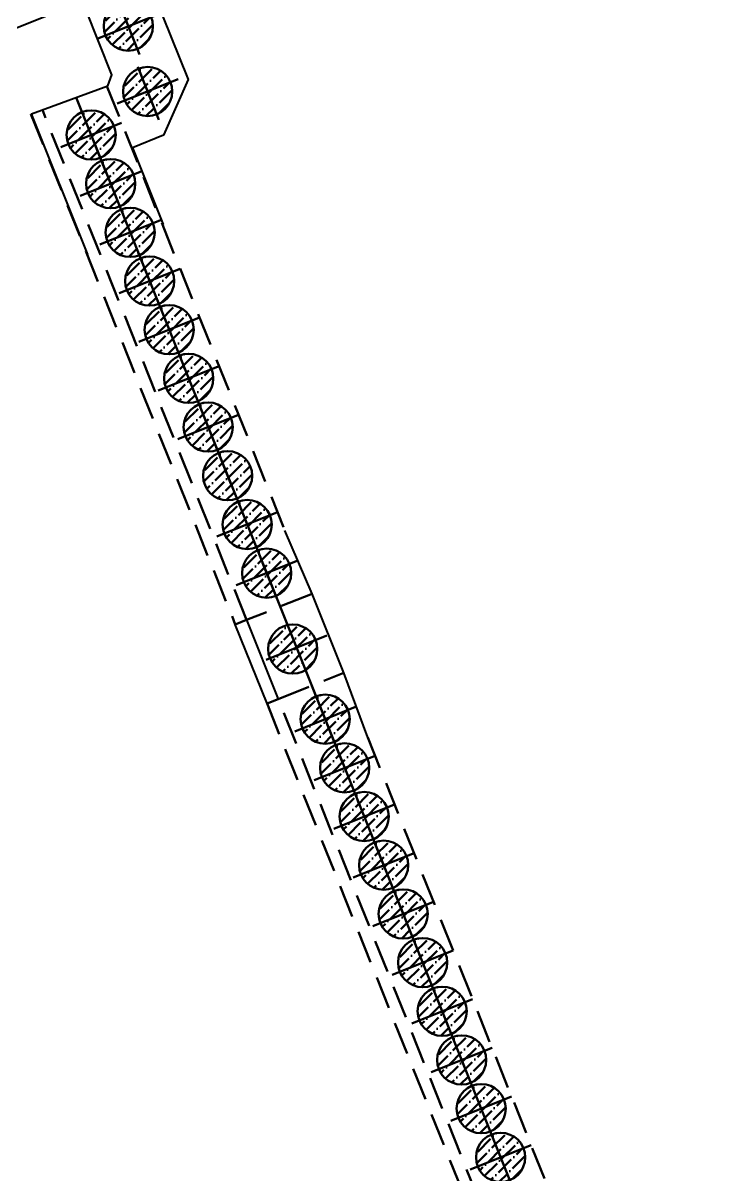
# Model space of a CAD drawing. Extents: x 9773 to 10136, y 10676 to 11757.
# Drawn here: x 10038.16 to 10059.21, y 10935.2 to 10970.35 of the extents above; entities that cross this region are included whole.
import ezdxf

# ---------------------------------------------------------------- set-up
doc = ezdxf.new("R2010")
doc.units = 0
for name, pattern in [('CONTI', [0]), ('DASHDOT', [1, 0.5, -0.25, 0, -0.25]), ('DASHEDX2', [1.5, 1, -0.5])]:
    doc.linetypes.add(name, pattern=pattern)
for name, color, linetype, lineweight in [('HATCH', 8, 'Continuous', 0), ('OSI', 3, 'DASHDOT', 9), ('SIZE', 142, 'Continuous', 9), ('Подпорные стены', 171, 'Continuous', 50), ('ПС', 5, 'Continuous', 40)]:
    doc.layers.add(name, color=color, linetype=linetype, lineweight=lineweight)
doc.layers.add('PILE_HID', color=40, linetype='CONTI')
pattern_1 = [(45, (64.24318, -160.4373), (0.1178658616, 0.4321748258), [0.555625, -0.111125, 0, -0.111125])]
pattern_2 = [(45, (64.83795, -161.92264), (0.1178658616, 0.4321748258), [0.555625, -0.111125, 0, -0.111125])]

# ---------------------------------------------------------------- blocks, each defined once
blk = doc.blocks.new('45245242')
at = {"layer": 'HATCH', "lineweight": 50}
h = blk.add_hatch(dxfattribs=at)
h.set_pattern_fill('ANSI36', color=5, scale=0.07)
h.set_pattern_definition([(45, (59.48502, -148.55454), (0.1178658616, 0.4321748258), [0.555625, -0.111125, 0, -0.111125])])
h.paths.add_polyline_path([(10039.961, 10967.629, 0.306578), (10039.49, 10966.933, 0.095507), (10039.544, 10966.654), (10040.24, 10966.933)])
h.paths.add_polyline_path([(10039.961, 10967.629), (10040.24, 10966.933), (10040.936, 10967.212, 0.414214)])
h.paths.add_polyline_path([(10040.99, 10966.933, 0.095507), (10040.936, 10967.212), (10040.24, 10966.933), (10040.519, 10966.237, 0.306578)])
h.paths.add_polyline_path([(10040.24, 10966.933), (10039.544, 10966.654, 0.414214), (10040.519, 10966.237)])
h = blk.add_hatch(dxfattribs=at)
h.set_pattern_fill('ANSI36', color=5, scale=0.07)
h.set_pattern_definition([(45, (60.0798, -150.03989), (0.1178658616, 0.4321748258), [0.555625, -0.111125, 0, -0.111125])])
h.paths.add_polyline_path([(10040.556, 10966.144, 0.306578), (10040.085, 10965.448, 0.095507), (10040.139, 10965.169), (10040.835, 10965.448)])
h.paths.add_polyline_path([(10040.556, 10966.144), (10040.835, 10965.448), (10041.531, 10965.726, 0.414214)])
h.paths.add_polyline_path([(10041.585, 10965.448, 0.095507), (10041.531, 10965.726), (10040.835, 10965.448), (10041.114, 10964.751, 0.306578)])
h.paths.add_polyline_path([(10040.835, 10965.448), (10040.139, 10965.169, 0.414214), (10041.114, 10964.751)])
h = blk.add_hatch(dxfattribs=at)
h.set_pattern_fill('ANSI36', color=5, scale=0.07)
h.set_pattern_definition([(45, (60.67456, -151.52523), (0.1178658616, 0.4321748258), [0.555625, -0.111125, 0, -0.111125])])
h.paths.add_polyline_path([(10041.151, 10964.659, 0.306578), (10040.68, 10963.962, 0.095507), (10040.733, 10963.683), (10041.43, 10963.962)])
h.paths.add_polyline_path([(10041.151, 10964.659), (10041.43, 10963.962), (10042.126, 10964.241, 0.414214)])
h.paths.add_polyline_path([(10042.18, 10963.962, 0.095507), (10042.126, 10964.241), (10041.43, 10963.962), (10041.708, 10963.266, 0.306578)])
h.paths.add_polyline_path([(10041.43, 10963.962), (10040.733, 10963.683, 0.414214), (10041.708, 10963.266)])
h = blk.add_hatch(dxfattribs=at)
h.set_pattern_fill('ANSI36', color=5, scale=0.07)
h.set_pattern_definition([(45, (61.26933, -153.01058), (0.1178658616, 0.4321748258), [0.555625, -0.111125, 0, -0.111125])])
h.paths.add_polyline_path([(10041.746, 10963.173, 0.306578), (10041.274, 10962.477, 0.095507), (10041.328, 10962.198), (10042.024, 10962.477)])
h.paths.add_polyline_path([(10041.746, 10963.173), (10042.024, 10962.477), (10042.721, 10962.756, 0.414214)])
h.paths.add_polyline_path([(10042.774, 10962.477, 0.095507), (10042.721, 10962.756), (10042.024, 10962.477), (10042.303, 10961.781, 0.306578)])
h.paths.add_polyline_path([(10042.024, 10962.477), (10041.328, 10962.198, 0.414214), (10042.303, 10961.781)])
h = blk.add_hatch(dxfattribs=at)
h.set_pattern_fill('ANSI36', color=5, scale=0.07)
h.set_pattern_definition([(45, (61.8641, -154.49592), (0.1178658616, 0.4321748258), [0.555625, -0.111125, 0, -0.111125])])
h.paths.add_polyline_path([(10042.34, 10961.688, 0.306578), (10041.869, 10960.992, 0.095507), (10041.923, 10960.713), (10042.619, 10960.992)])
h.paths.add_polyline_path([(10042.34, 10961.688), (10042.619, 10960.992), (10043.315, 10961.27, 0.414214)])
h.paths.add_polyline_path([(10043.369, 10960.992, 0.095507), (10043.315, 10961.27), (10042.619, 10960.992), (10042.898, 10960.295, 0.306578)])
h.paths.add_polyline_path([(10042.619, 10960.992), (10041.923, 10960.713, 0.414214), (10042.898, 10960.295)])
h = blk.add_hatch(dxfattribs=at)
h.set_pattern_fill('ANSI36', color=5, scale=0.07)
h.set_pattern_definition([(45, (62.45887, -155.98127), (0.1178658616, 0.4321748258), [0.555625, -0.111125, 0, -0.111125])])
h.paths.add_polyline_path([(10042.935, 10960.203, 0.306578), (10042.464, 10959.506, 0.095507), (10042.518, 10959.227), (10043.214, 10959.506)])
h.paths.add_polyline_path([(10042.935, 10960.203), (10043.214, 10959.506), (10043.91, 10959.785, 0.414214)])
h.paths.add_polyline_path([(10043.964, 10959.506, 0.095507), (10043.91, 10959.785), (10043.214, 10959.506), (10043.493, 10958.81, 0.306578)])
h.paths.add_polyline_path([(10043.214, 10959.506), (10042.518, 10959.227, 0.414214), (10043.493, 10958.81)])
h = blk.add_hatch(dxfattribs=at)
h.set_pattern_fill('ANSI36', color=5, scale=0.07)
h.set_pattern_definition([(45, (63.05364, -157.4666), (0.1178658616, 0.4321748258), [0.555625, -0.111125, 0, -0.111125])])
h.paths.add_polyline_path([(10043.53, 10958.717, 0.306578), (10043.059, 10958.021, 0.095507), (10043.112, 10957.742), (10043.809, 10958.021)])
h.paths.add_polyline_path([(10043.53, 10958.717), (10043.809, 10958.021), (10044.505, 10958.3, 0.414214)])
h.paths.add_polyline_path([(10044.559, 10958.021, 0.095507), (10044.505, 10958.3), (10043.809, 10958.021), (10044.087, 10957.325, 0.306578)])
h.paths.add_polyline_path([(10043.809, 10958.021), (10043.112, 10957.742, 0.414214), (10044.087, 10957.325)])
h = blk.add_hatch(dxfattribs=at)
h.set_pattern_fill('ANSI36', color=5, scale=0.07)
h.set_pattern_definition([(45, (63.64841, -158.95196), (0.1178658616, 0.4321748258), [0.555625, -0.111125, 0, -0.111125])])
h.paths.add_polyline_path([(10044.125, 10957.232, 0.306578), (10043.653, 10956.536, 0.095507), (10043.707, 10956.257), (10044.403, 10956.536)])
h.paths.add_polyline_path([(10044.125, 10957.232), (10044.403, 10956.536), (10045.1, 10956.814, 0.414214)])
h.paths.add_polyline_path([(10045.153, 10956.536, 0.095507), (10045.1, 10956.814), (10044.403, 10956.536), (10044.682, 10955.839, 0.306578)])
h.paths.add_polyline_path([(10044.403, 10956.536), (10043.707, 10956.257, 0.414214), (10044.682, 10955.839)])
h = blk.add_hatch(dxfattribs=at)
h.set_pattern_fill('ANSI36', color=5, scale=0.07)
h.set_pattern_definition(pattern_1)
h.paths.add_polyline_path([(10044.719, 10955.746, 0.306578), (10044.248, 10955.05, 0.095507), (10044.302, 10954.771), (10044.998, 10955.05)])
h.paths.add_polyline_path([(10044.719, 10955.746), (10044.998, 10955.05), (10045.694, 10955.329, 0.414214)])
h.paths.add_polyline_path([(10045.748, 10955.05, 0.095507), (10045.694, 10955.329), (10044.998, 10955.05), (10045.277, 10954.354, 0.306578)])
h.paths.add_polyline_path([(10044.998, 10955.05), (10044.302, 10954.771, 0.414214), (10045.277, 10954.354)])
h = blk.add_hatch(dxfattribs=at)
h.set_pattern_fill('ANSI36', color=5, scale=0.07)
h.set_pattern_definition(pattern_2)
h.paths.add_polyline_path([(10045.314, 10954.261, 0.306578), (10044.843, 10953.565, 0.095507), (10044.897, 10953.286), (10045.593, 10953.565)])
h.paths.add_polyline_path([(10045.314, 10954.261), (10045.593, 10953.565), (10046.289, 10953.844, 0.414214)])
h.paths.add_polyline_path([(10046.343, 10953.565, 0.095507), (10046.289, 10953.844), (10045.593, 10953.565), (10045.872, 10952.869, 0.306578)])
h.paths.add_polyline_path([(10045.593, 10953.565), (10044.897, 10953.286, 0.414214), (10045.872, 10952.869)])
h = blk.add_hatch(dxfattribs=at)
h.set_pattern_fill('ANSI36', color=5, scale=0.07)
h.set_pattern_definition([(45, (66.62226, -166.37868), (0.1178658616, 0.4321748258), [0.555625, -0.111125, 0, -0.111125])])
h.paths.add_polyline_path([(10047.098, 10949.805, 0.306578), (10046.627, 10949.109, 0.095507), (10046.681, 10948.83), (10047.377, 10949.109)])
h.paths.add_polyline_path([(10047.098, 10949.805), (10047.377, 10949.109), (10048.074, 10949.388, 0.414214)])
h.paths.add_polyline_path([(10048.127, 10949.109, 0.095507), (10048.074, 10949.388), (10047.377, 10949.109), (10047.656, 10948.413, 0.306578)])
h.paths.add_polyline_path([(10047.377, 10949.109), (10046.681, 10948.83, 0.414214), (10047.656, 10948.413)])
h = blk.add_hatch(dxfattribs=at)
h.set_pattern_fill('ANSI36', color=5, scale=0.07)
h.set_pattern_definition([(45, (67.21703, -167.86402), (0.1178658616, 0.4321748258), [0.555625, -0.111125, 0, -0.111125])])
h.paths.add_polyline_path([(10047.693, 10948.32, 0.306578), (10047.222, 10947.623, 0.095507), (10047.276, 10947.345), (10047.972, 10947.623)])
h.paths.add_polyline_path([(10047.693, 10948.32), (10047.972, 10947.623), (10048.668, 10947.902, 0.414214)])
h.paths.add_polyline_path([(10048.722, 10947.623, 0.095507), (10048.668, 10947.902), (10047.972, 10947.623), (10048.251, 10946.927, 0.306578)])
h.paths.add_polyline_path([(10047.972, 10947.623), (10047.276, 10947.345, 0.414214), (10048.251, 10946.927)])
h = blk.add_hatch(dxfattribs=at)
h.set_pattern_fill('ANSI36', color=5, scale=0.07)
h.set_pattern_definition([(45, (67.8118, -169.34937), (0.1178658616, 0.4321748258), [0.555625, -0.111125, 0, -0.111125])])
h.paths.add_polyline_path([(10048.288, 10946.834, 0.306578), (10047.817, 10946.138, 0.095507), (10047.871, 10945.859), (10048.567, 10946.138)])
h.paths.add_polyline_path([(10048.288, 10946.834), (10048.567, 10946.138), (10049.263, 10946.417, 0.414214)])
h.paths.add_polyline_path([(10049.317, 10946.138, 0.095507), (10049.263, 10946.417), (10048.567, 10946.138), (10048.846, 10945.442, 0.306578)])
h.paths.add_polyline_path([(10048.567, 10946.138), (10047.871, 10945.859, 0.414214), (10048.846, 10945.442)])
h = blk.add_hatch(dxfattribs=at)
h.set_pattern_fill('ANSI36', color=5, scale=0.07)
h.set_pattern_definition([(45, (68.40657, -170.83471), (0.1178658616, 0.4321748258), [0.555625, -0.111125, 0, -0.111125])])
h.paths.add_polyline_path([(10048.883, 10945.349, 0.306578), (10048.412, 10944.653, 0.095507), (10048.465, 10944.374), (10049.162, 10944.653)])
h.paths.add_polyline_path([(10048.883, 10945.349), (10049.162, 10944.653), (10049.858, 10944.932, 0.414214)])
h.paths.add_polyline_path([(10049.912, 10944.653, 0.095507), (10049.858, 10944.932), (10049.162, 10944.653), (10049.44, 10943.957, 0.306578)])
h.paths.add_polyline_path([(10049.162, 10944.653), (10048.465, 10944.374, 0.414214), (10049.44, 10943.957)])
h = blk.add_hatch(dxfattribs=at)
h.set_pattern_fill('ANSI36', color=5, scale=0.07)
h.set_pattern_definition([(45, (69.00134, -172.32006), (0.1178658616, 0.4321748258), [0.555625, -0.111125, 0, -0.111125])])
h.paths.add_polyline_path([(10049.478, 10943.864, 0.306578), (10049.006, 10943.167, 0.095507), (10049.06, 10942.889), (10049.756, 10943.167)])
h.paths.add_polyline_path([(10049.478, 10943.864), (10049.756, 10943.167), (10050.453, 10943.446, 0.414214)])
h.paths.add_polyline_path([(10050.506, 10943.167, 0.095507), (10050.453, 10943.446), (10049.756, 10943.167), (10050.035, 10942.471, 0.306578)])
h.paths.add_polyline_path([(10049.756, 10943.167), (10049.06, 10942.889, 0.414214), (10050.035, 10942.471)])
h = blk.add_hatch(dxfattribs=at)
h.set_pattern_fill('ANSI36', color=5, scale=0.07)
h.set_pattern_definition([(45, (69.5961, -173.8054), (0.1178658616, 0.4321748258), [0.555625, -0.111125, 0, -0.111125])])
h.paths.add_polyline_path([(10050.072, 10942.378, 0.306578), (10049.601, 10941.682, 0.095507), (10049.655, 10941.403), (10050.351, 10941.682)])
h.paths.add_polyline_path([(10050.072, 10942.378), (10050.351, 10941.682), (10051.047, 10941.961, 0.414214)])
h.paths.add_polyline_path([(10051.101, 10941.682, 0.095507), (10051.047, 10941.961), (10050.351, 10941.682), (10050.63, 10940.986, 0.306578)])
h.paths.add_polyline_path([(10050.351, 10941.682), (10049.655, 10941.403, 0.414214), (10050.63, 10940.986)])
h = blk.add_hatch(dxfattribs=at)
h.set_pattern_fill('ANSI36', color=5, scale=0.07)
h.set_pattern_definition([(45, (70.19088, -175.29075), (0.1178658616, 0.4321748258), [0.555625, -0.111125, 0, -0.111125])])
h.paths.add_polyline_path([(10050.667, 10940.893, 0.306578), (10050.196, 10940.197, 0.095507), (10050.25, 10939.918), (10050.946, 10940.197)])
h.paths.add_polyline_path([(10050.667, 10940.893), (10050.946, 10940.197), (10051.642, 10940.476, 0.414214)])
h.paths.add_polyline_path([(10051.696, 10940.197, 0.095507), (10051.642, 10940.476), (10050.946, 10940.197), (10051.225, 10939.501, 0.306578)])
h.paths.add_polyline_path([(10050.946, 10940.197), (10050.25, 10939.918, 0.414214), (10051.225, 10939.501)])
h = blk.add_hatch(dxfattribs=at)
h.set_pattern_fill('ANSI36', color=5, scale=0.07)
h.set_pattern_definition([(45, (70.78565, -176.7761), (0.1178658616, 0.4321748258), [0.555625, -0.111125, 0, -0.111125])])
h.paths.add_polyline_path([(10051.262, 10939.408, 0.306578), (10050.791, 10938.711, 0.095507), (10050.844, 10938.433), (10051.541, 10938.711)])
h.paths.add_polyline_path([(10051.262, 10939.408), (10051.541, 10938.711), (10052.237, 10938.99, 0.414214)])
h.paths.add_polyline_path([(10052.291, 10938.711, 0.095507), (10052.237, 10938.99), (10051.541, 10938.711), (10051.819, 10938.015, 0.306578)])
h.paths.add_polyline_path([(10051.541, 10938.711), (10050.844, 10938.433, 0.414214), (10051.819, 10938.015)])
h = blk.add_hatch(dxfattribs=at)
h.set_pattern_fill('ANSI36', color=5, scale=0.07)
h.set_pattern_definition([(45, (71.38042, -178.26144), (0.1178658616, 0.4321748258), [0.555625, -0.111125, 0, -0.111125])])
h.paths.add_polyline_path([(10051.857, 10937.922, 0.306578), (10051.385, 10937.226, 0.095507), (10051.439, 10936.947), (10052.135, 10937.226)])
h.paths.add_polyline_path([(10051.857, 10937.922), (10052.135, 10937.226), (10052.832, 10937.505, 0.414214)])
h.paths.add_polyline_path([(10052.885, 10937.226, 0.095507), (10052.832, 10937.505), (10052.135, 10937.226), (10052.414, 10936.53, 0.306578)])
h.paths.add_polyline_path([(10052.135, 10937.226), (10051.439, 10936.947, 0.414214), (10052.414, 10936.53)])
h = blk.add_hatch(dxfattribs=at)
h.set_pattern_fill('ANSI36', color=5, scale=0.07)
h.set_pattern_definition([(45, (71.9752, -179.74678), (0.1178658616, 0.4321748258), [0.555625, -0.111125, 0, -0.111125])])
h.paths.add_polyline_path([(10052.451, 10936.437, 0.306578), (10051.98, 10935.741, 0.095507), (10052.034, 10935.462), (10052.73, 10935.741)])
h.paths.add_polyline_path([(10052.451, 10936.437), (10052.73, 10935.741), (10053.426, 10936.02, 0.414214)])
h.paths.add_polyline_path([(10053.48, 10935.741, 0.095507), (10053.426, 10936.02), (10052.73, 10935.741), (10053.009, 10935.044, 0.306578)])
h.paths.add_polyline_path([(10052.73, 10935.741), (10052.034, 10935.462, 0.414214), (10053.009, 10935.044)])
at = {"layer": 'OSI', "color": 5, "lineweight": 50, "ltscale": 100}
for p, q in [((10039.312, 10966.561), (10041.168, 10967.305)), ((10039.906, 10965.076), (10041.763, 10965.819)), ((10040.501, 10963.591), (10042.358, 10964.334)), ((10041.096, 10962.105), (10042.953, 10962.849)), ((10041.691, 10960.62), (10043.547, 10961.363)), ((10042.286, 10959.135), (10044.142, 10959.878)), ((10042.88, 10957.649), (10044.737, 10958.393)), ((10044.07, 10954.678), (10045.927, 10955.422)), ((10044.665, 10953.193), (10046.521, 10953.937)), ((10046.449, 10948.737), (10048.306, 10949.481)), ((10047.044, 10947.252), (10048.9, 10947.995)), ((10047.638, 10945.766), (10049.495, 10946.51)), ((10048.233, 10944.281), (10050.09, 10945.025)), ((10048.828, 10942.796), (10050.685, 10943.539)), ((10049.423, 10941.31), (10051.279, 10942.054)), ((10050.018, 10939.825), (10051.874, 10940.568)), ((10050.612, 10938.34), (10052.469, 10939.083)), ((10051.207, 10936.854), (10053.064, 10937.598)), ((10051.802, 10935.369), (10053.659, 10936.112))]:
    blk.add_line(p, q, dxfattribs=at)
at = {"layer": 'OSI', "color": 5, "lineweight": 50, "ltscale": 5}
blk.add_line((10046.968, 10950.13), (10058.195, 10922.092), dxfattribs=at)
blk.add_lwpolyline([(10039.781, 10968.079), (10046.002, 10952.544)], dxfattribs=at)
at = {"layer": 'PILE_HID', "color": 5, "lineweight": 50, "ltscale": 100}
for centre in [(10040.24, 10966.933), (10040.835, 10965.448), (10041.43, 10963.962), (10042.024, 10962.477), (10042.619, 10960.992), (10043.214, 10959.506), (10043.809, 10958.021), (10044.403, 10956.536), (10044.998, 10955.05), (10045.593, 10953.565), (10047.377, 10949.109), (10047.972, 10947.623), (10048.567, 10946.138), (10049.162, 10944.653), (10049.756, 10943.167), (10050.351, 10941.682), (10050.946, 10940.197), (10051.541, 10938.711), (10052.135, 10937.226), (10052.73, 10935.741)]:
    blk.add_circle(centre, 0.75, dxfattribs=at)
at = {"layer": 'Подпорные стены', "color": 5, "linetype": 'DASHEDX2', "lineweight": 50}
for p, q in [((10040.719, 10968.427), (10046.15, 10954.865)), ((10044.981, 10952.135), (10038.75, 10967.696)), ((10057.083, 10921.912), (10045.947, 10949.721)), ((10048.677, 10948.552), (10059.207, 10922.257))]:
    blk.add_line(p, q, dxfattribs=at)
for points in [[(10038.403, 10967.567), (10044.637, 10951.997), (10044.981, 10952.135)], [(10045.947, 10949.721), (10045.604, 10949.584), (10056.709, 10921.851), (10056.273, 10914.466)]]:
    blk.add_lwpolyline(points, dxfattribs=at)

msp = doc.modelspace()

# ---------------------------------------------------------------- hatches: boundary and pattern name
at = {"layer": 'ПС', "lineweight": 50}
h = msp.add_hatch(dxfattribs=at)
h.set_pattern_fill('ANSI36', color=5, scale=0.07)
h.set_pattern_definition([(45, (60.61598, -145.23678), (0.1178658616, 0.4321748258), [0.555625, -0.111125, 0, -0.111125])])
h.paths.add_polyline_path([(10041.092, 10970.947, 0.306578), (10040.621, 10970.251, 0.095507), (10040.675, 10969.972), (10041.371, 10970.251)])
h.paths.add_polyline_path([(10041.092, 10970.947), (10041.371, 10970.251), (10042.067, 10970.53, 0.414214)])
h.paths.add_polyline_path([(10042.121, 10970.251, 0.095507), (10042.067, 10970.53), (10041.371, 10970.251), (10041.65, 10969.554, 0.306578)])
h.paths.add_polyline_path([(10041.371, 10970.251), (10040.675, 10969.972, 0.414214), (10041.65, 10969.554)])
h = msp.add_hatch(dxfattribs=at)
h.set_pattern_fill('ANSI36', color=5, scale=0.07)
h.set_pattern_definition([(45, (61.20767, -147.22644), (0.1178658616, 0.4321748258), [0.555625, -0.111125, 0, -0.111125])])
h.paths.add_polyline_path([(10041.684, 10968.957, 0.306578), (10041.213, 10968.261, 0.095507), (10041.266, 10967.982), (10041.963, 10968.261)])
h.paths.add_polyline_path([(10041.684, 10968.957), (10041.963, 10968.261), (10042.659, 10968.54, 0.414214)])
h.paths.add_polyline_path([(10042.713, 10968.261, 0.095507), (10042.659, 10968.54), (10041.963, 10968.261), (10042.241, 10967.565, 0.306578)])
h.paths.add_polyline_path([(10041.963, 10968.261), (10041.266, 10967.982, 0.414214), (10042.241, 10967.565)])
h = msp.add_hatch(dxfattribs=at)
h.set_pattern_fill('ANSI36', color=5, scale=0.07)
h.set_pattern_definition([(45, (59.48502, -148.55454), (0.1178658616, 0.4321748258), [0.555625, -0.111125, 0, -0.111125])])
h.paths.add_polyline_path([(10039.961, 10967.629, 0.306578), (10039.49, 10966.933, 0.095507), (10039.544, 10966.654), (10040.24, 10966.933)])
h.paths.add_polyline_path([(10039.961, 10967.629), (10040.24, 10966.933), (10040.936, 10967.212, 0.414214)])
h.paths.add_polyline_path([(10040.99, 10966.933, 0.095507), (10040.936, 10967.212), (10040.24, 10966.933), (10040.519, 10966.237, 0.306578)])
h.paths.add_polyline_path([(10040.24, 10966.933), (10039.544, 10966.654, 0.414214), (10040.519, 10966.237)])
h = msp.add_hatch(dxfattribs=at)
h.set_pattern_fill('ANSI36', color=5, scale=0.07)
h.set_pattern_definition([(45, (60.0798, -150.03989), (0.1178658616, 0.4321748258), [0.555625, -0.111125, 0, -0.111125])])
h.paths.add_polyline_path([(10040.556, 10966.144, 0.306578), (10040.085, 10965.448, 0.095507), (10040.139, 10965.169), (10040.835, 10965.448)])
h.paths.add_polyline_path([(10040.556, 10966.144), (10040.835, 10965.448), (10041.531, 10965.726, 0.414214)])
h.paths.add_polyline_path([(10041.585, 10965.448, 0.095507), (10041.531, 10965.726), (10040.835, 10965.448), (10041.114, 10964.751, 0.306578)])
h.paths.add_polyline_path([(10040.835, 10965.448), (10040.139, 10965.169, 0.414214), (10041.114, 10964.751)])
h = msp.add_hatch(dxfattribs=at)
h.set_pattern_fill('ANSI36', color=5, scale=0.07)
h.set_pattern_definition([(45, (60.67456, -151.52523), (0.1178658616, 0.4321748258), [0.555625, -0.111125, 0, -0.111125])])
h.paths.add_polyline_path([(10041.151, 10964.659, 0.306578), (10040.68, 10963.962, 0.095507), (10040.733, 10963.683), (10041.43, 10963.962)])
h.paths.add_polyline_path([(10041.151, 10964.659), (10041.43, 10963.962), (10042.126, 10964.241, 0.414214)])
h.paths.add_polyline_path([(10042.18, 10963.962, 0.095507), (10042.126, 10964.241), (10041.43, 10963.962), (10041.708, 10963.266, 0.306578)])
h.paths.add_polyline_path([(10041.43, 10963.962), (10040.733, 10963.683, 0.414214), (10041.708, 10963.266)])
h = msp.add_hatch(dxfattribs=at)
h.set_pattern_fill('ANSI36', color=5, scale=0.07)
h.set_pattern_definition([(45, (61.26933, -153.01058), (0.1178658616, 0.4321748258), [0.555625, -0.111125, 0, -0.111125])])
h.paths.add_polyline_path([(10041.746, 10963.173, 0.306578), (10041.274, 10962.477, 0.095507), (10041.328, 10962.198), (10042.024, 10962.477)])
h.paths.add_polyline_path([(10041.746, 10963.173), (10042.024, 10962.477), (10042.721, 10962.756, 0.414214)])
h.paths.add_polyline_path([(10042.774, 10962.477, 0.095507), (10042.721, 10962.756), (10042.024, 10962.477), (10042.303, 10961.781, 0.306578)])
h.paths.add_polyline_path([(10042.024, 10962.477), (10041.328, 10962.198, 0.414214), (10042.303, 10961.781)])
h = msp.add_hatch(dxfattribs=at)
h.set_pattern_fill('ANSI36', color=5, scale=0.07)
h.set_pattern_definition([(45, (61.8641, -154.49592), (0.1178658616, 0.4321748258), [0.555625, -0.111125, 0, -0.111125])])
h.paths.add_polyline_path([(10042.34, 10961.688, 0.306578), (10041.869, 10960.992, 0.095507), (10041.923, 10960.713), (10042.619, 10960.992)])
h.paths.add_polyline_path([(10042.34, 10961.688), (10042.619, 10960.992), (10043.315, 10961.27, 0.414214)])
h.paths.add_polyline_path([(10043.369, 10960.992, 0.095507), (10043.315, 10961.27), (10042.619, 10960.992), (10042.898, 10960.295, 0.306578)])
h.paths.add_polyline_path([(10042.619, 10960.992), (10041.923, 10960.713, 0.414214), (10042.898, 10960.295)])
h = msp.add_hatch(dxfattribs=at)
h.set_pattern_fill('ANSI36', color=5, scale=0.07)
h.set_pattern_definition([(45, (62.45887, -155.98127), (0.1178658616, 0.4321748258), [0.555625, -0.111125, 0, -0.111125])])
h.paths.add_polyline_path([(10042.935, 10960.203, 0.306578), (10042.464, 10959.506, 0.095507), (10042.518, 10959.227), (10043.214, 10959.506)])
h.paths.add_polyline_path([(10042.935, 10960.203), (10043.214, 10959.506), (10043.91, 10959.785, 0.414214)])
h.paths.add_polyline_path([(10043.964, 10959.506, 0.095507), (10043.91, 10959.785), (10043.214, 10959.506), (10043.493, 10958.81, 0.306578)])
h.paths.add_polyline_path([(10043.214, 10959.506), (10042.518, 10959.227, 0.414214), (10043.493, 10958.81)])
h = msp.add_hatch(dxfattribs=at)
h.set_pattern_fill('ANSI36', color=5, scale=0.07)
h.set_pattern_definition([(45, (63.05364, -157.4666), (0.1178658616, 0.4321748258), [0.555625, -0.111125, 0, -0.111125])])
h.paths.add_polyline_path([(10043.53, 10958.717, 0.306578), (10043.059, 10958.021, 0.095507), (10043.112, 10957.742), (10043.809, 10958.021)])
h.paths.add_polyline_path([(10043.53, 10958.717), (10043.809, 10958.021), (10044.505, 10958.3, 0.414214)])
h.paths.add_polyline_path([(10044.559, 10958.021, 0.095507), (10044.505, 10958.3), (10043.809, 10958.021), (10044.087, 10957.325, 0.306578)])
h.paths.add_polyline_path([(10043.809, 10958.021), (10043.112, 10957.742, 0.414214), (10044.087, 10957.325)])
h = msp.add_hatch(dxfattribs=at)
h.set_pattern_fill('ANSI36', color=5, scale=0.07)
h.set_pattern_definition([(45, (63.64841, -158.95196), (0.1178658616, 0.4321748258), [0.555625, -0.111125, 0, -0.111125])])
h.paths.add_polyline_path([(10044.125, 10957.232, 0.306578), (10043.653, 10956.536, 0.095507), (10043.707, 10956.257), (10044.403, 10956.536)])
h.paths.add_polyline_path([(10044.125, 10957.232), (10044.403, 10956.536), (10045.1, 10956.814, 0.414214)])
h.paths.add_polyline_path([(10045.153, 10956.536, 0.095507), (10045.1, 10956.814), (10044.403, 10956.536), (10044.682, 10955.839, 0.306578)])
h.paths.add_polyline_path([(10044.403, 10956.536), (10043.707, 10956.257, 0.414214), (10044.682, 10955.839)])
h = msp.add_hatch(dxfattribs=at)
h.set_pattern_fill('ANSI36', color=5, scale=0.07)
h.set_pattern_definition(pattern_1)
h.paths.add_polyline_path([(10044.719, 10955.746, 0.306578), (10044.248, 10955.05, 0.095507), (10044.302, 10954.771), (10044.998, 10955.05)])
h.paths.add_polyline_path([(10044.719, 10955.746), (10044.998, 10955.05), (10045.694, 10955.329, 0.414214)])
h.paths.add_polyline_path([(10045.748, 10955.05, 0.095507), (10045.694, 10955.329), (10044.998, 10955.05), (10045.277, 10954.354, 0.306578)])
h.paths.add_polyline_path([(10044.998, 10955.05), (10044.302, 10954.771, 0.414214), (10045.277, 10954.354)])
h = msp.add_hatch(dxfattribs=at)
h.set_pattern_fill('ANSI36', color=5, scale=0.07)
h.set_pattern_definition(pattern_2)
h.paths.add_polyline_path([(10045.314, 10954.261, 0.306578), (10044.843, 10953.565, 0.095507), (10044.897, 10953.286), (10045.593, 10953.565)])
h.paths.add_polyline_path([(10045.314, 10954.261), (10045.593, 10953.565), (10046.289, 10953.844, 0.414214)])
h.paths.add_polyline_path([(10046.343, 10953.565, 0.095507), (10046.289, 10953.844), (10045.593, 10953.565), (10045.872, 10952.869, 0.306578)])
h.paths.add_polyline_path([(10045.593, 10953.565), (10044.897, 10953.286, 0.414214), (10045.872, 10952.869)])
h = msp.add_hatch(dxfattribs=at)
h.set_pattern_fill('ANSI36', color=5, scale=0.07)
h.set_pattern_definition([(45, (65.63313, -164.23818), (0.1178658616, 0.4321748258), [0.555625, -0.111125, 0, -0.111125])])
h.paths.add_polyline_path([(10046.109, 10951.946, 0.306578), (10045.638, 10951.249, 0.095507), (10045.692, 10950.971), (10046.388, 10951.249)])
h.paths.add_polyline_path([(10046.109, 10951.946), (10046.388, 10951.249), (10047.084, 10951.528, 0.414214)])
h.paths.add_polyline_path([(10047.138, 10951.249, 0.095507), (10047.084, 10951.528), (10046.388, 10951.249), (10046.667, 10950.553, 0.306578)])
h.paths.add_polyline_path([(10046.388, 10951.249), (10045.692, 10950.971, 0.414214), (10046.667, 10950.553)])
h = msp.add_hatch(dxfattribs=at)
h.set_pattern_fill('ANSI36', color=5, scale=0.07)
h.set_pattern_definition([(45, (66.62226, -166.37868), (0.1178658616, 0.4321748258), [0.555625, -0.111125, 0, -0.111125])])
h.paths.add_polyline_path([(10047.098, 10949.805, 0.306578), (10046.627, 10949.109, 0.095507), (10046.681, 10948.83), (10047.377, 10949.109)])
h.paths.add_polyline_path([(10047.098, 10949.805), (10047.377, 10949.109), (10048.074, 10949.388, 0.414214)])
h.paths.add_polyline_path([(10048.127, 10949.109, 0.095507), (10048.074, 10949.388), (10047.377, 10949.109), (10047.656, 10948.413, 0.306578)])
h.paths.add_polyline_path([(10047.377, 10949.109), (10046.681, 10948.83, 0.414214), (10047.656, 10948.413)])
h = msp.add_hatch(dxfattribs=at)
h.set_pattern_fill('ANSI36', color=5, scale=0.07)
h.set_pattern_definition([(45, (67.21703, -167.86402), (0.1178658616, 0.4321748258), [0.555625, -0.111125, 0, -0.111125])])
h.paths.add_polyline_path([(10047.693, 10948.32, 0.306578), (10047.222, 10947.623, 0.095507), (10047.276, 10947.345), (10047.972, 10947.623)])
h.paths.add_polyline_path([(10047.693, 10948.32), (10047.972, 10947.623), (10048.668, 10947.902, 0.414214)])
h.paths.add_polyline_path([(10048.722, 10947.623, 0.095507), (10048.668, 10947.902), (10047.972, 10947.623), (10048.251, 10946.927, 0.306578)])
h.paths.add_polyline_path([(10047.972, 10947.623), (10047.276, 10947.345, 0.414214), (10048.251, 10946.927)])
h = msp.add_hatch(dxfattribs=at)
h.set_pattern_fill('ANSI36', color=5, scale=0.07)
h.set_pattern_definition([(45, (67.8118, -169.34937), (0.1178658616, 0.4321748258), [0.555625, -0.111125, 0, -0.111125])])
h.paths.add_polyline_path([(10048.288, 10946.834, 0.306578), (10047.817, 10946.138, 0.095507), (10047.871, 10945.859), (10048.567, 10946.138)])
h.paths.add_polyline_path([(10048.288, 10946.834), (10048.567, 10946.138), (10049.263, 10946.417, 0.414214)])
h.paths.add_polyline_path([(10049.317, 10946.138, 0.095507), (10049.263, 10946.417), (10048.567, 10946.138), (10048.846, 10945.442, 0.306578)])
h.paths.add_polyline_path([(10048.567, 10946.138), (10047.871, 10945.859, 0.414214), (10048.846, 10945.442)])
h = msp.add_hatch(dxfattribs=at)
h.set_pattern_fill('ANSI36', color=5, scale=0.07)
h.set_pattern_definition([(45, (68.40657, -170.83471), (0.1178658616, 0.4321748258), [0.555625, -0.111125, 0, -0.111125])])
h.paths.add_polyline_path([(10048.883, 10945.349, 0.306578), (10048.412, 10944.653, 0.095507), (10048.465, 10944.374), (10049.162, 10944.653)])
h.paths.add_polyline_path([(10048.883, 10945.349), (10049.162, 10944.653), (10049.858, 10944.932, 0.414214)])
h.paths.add_polyline_path([(10049.912, 10944.653, 0.095507), (10049.858, 10944.932), (10049.162, 10944.653), (10049.44, 10943.957, 0.306578)])
h.paths.add_polyline_path([(10049.162, 10944.653), (10048.465, 10944.374, 0.414214), (10049.44, 10943.957)])
h = msp.add_hatch(dxfattribs=at)
h.set_pattern_fill('ANSI36', color=5, scale=0.07)
h.set_pattern_definition([(45, (69.00134, -172.32006), (0.1178658616, 0.4321748258), [0.555625, -0.111125, 0, -0.111125])])
h.paths.add_polyline_path([(10049.478, 10943.864, 0.306578), (10049.006, 10943.167, 0.095507), (10049.06, 10942.889), (10049.756, 10943.167)])
h.paths.add_polyline_path([(10049.478, 10943.864), (10049.756, 10943.167), (10050.453, 10943.446, 0.414214)])
h.paths.add_polyline_path([(10050.506, 10943.167, 0.095507), (10050.453, 10943.446), (10049.756, 10943.167), (10050.035, 10942.471, 0.306578)])
h.paths.add_polyline_path([(10049.756, 10943.167), (10049.06, 10942.889, 0.414214), (10050.035, 10942.471)])
h = msp.add_hatch(dxfattribs=at)
h.set_pattern_fill('ANSI36', color=5, scale=0.07)
h.set_pattern_definition([(45, (69.5961, -173.8054), (0.1178658616, 0.4321748258), [0.555625, -0.111125, 0, -0.111125])])
h.paths.add_polyline_path([(10050.072, 10942.378, 0.306578), (10049.601, 10941.682, 0.095507), (10049.655, 10941.403), (10050.351, 10941.682)])
h.paths.add_polyline_path([(10050.072, 10942.378), (10050.351, 10941.682), (10051.047, 10941.961, 0.414214)])
h.paths.add_polyline_path([(10051.101, 10941.682, 0.095507), (10051.047, 10941.961), (10050.351, 10941.682), (10050.63, 10940.986, 0.306578)])
h.paths.add_polyline_path([(10050.351, 10941.682), (10049.655, 10941.403, 0.414214), (10050.63, 10940.986)])
h = msp.add_hatch(dxfattribs=at)
h.set_pattern_fill('ANSI36', color=5, scale=0.07)
h.set_pattern_definition([(45, (70.19088, -175.29075), (0.1178658616, 0.4321748258), [0.555625, -0.111125, 0, -0.111125])])
h.paths.add_polyline_path([(10050.667, 10940.893, 0.306578), (10050.196, 10940.197, 0.095507), (10050.25, 10939.918), (10050.946, 10940.197)])
h.paths.add_polyline_path([(10050.667, 10940.893), (10050.946, 10940.197), (10051.642, 10940.476, 0.414214)])
h.paths.add_polyline_path([(10051.696, 10940.197, 0.095507), (10051.642, 10940.476), (10050.946, 10940.197), (10051.225, 10939.501, 0.306578)])
h.paths.add_polyline_path([(10050.946, 10940.197), (10050.25, 10939.918, 0.414214), (10051.225, 10939.501)])
h = msp.add_hatch(dxfattribs=at)
h.set_pattern_fill('ANSI36', color=5, scale=0.07)
h.set_pattern_definition([(45, (70.78565, -176.7761), (0.1178658616, 0.4321748258), [0.555625, -0.111125, 0, -0.111125])])
h.paths.add_polyline_path([(10051.262, 10939.408, 0.306578), (10050.791, 10938.711, 0.095507), (10050.844, 10938.433), (10051.541, 10938.711)])
h.paths.add_polyline_path([(10051.262, 10939.408), (10051.541, 10938.711), (10052.237, 10938.99, 0.414214)])
h.paths.add_polyline_path([(10052.291, 10938.711, 0.095507), (10052.237, 10938.99), (10051.541, 10938.711), (10051.819, 10938.015, 0.306578)])
h.paths.add_polyline_path([(10051.541, 10938.711), (10050.844, 10938.433, 0.414214), (10051.819, 10938.015)])
h = msp.add_hatch(dxfattribs=at)
h.set_pattern_fill('ANSI36', color=5, scale=0.07)
h.set_pattern_definition([(45, (71.38042, -178.26144), (0.1178658616, 0.4321748258), [0.555625, -0.111125, 0, -0.111125])])
h.paths.add_polyline_path([(10051.857, 10937.922, 0.306578), (10051.385, 10937.226, 0.095507), (10051.439, 10936.947), (10052.135, 10937.226)])
h.paths.add_polyline_path([(10051.857, 10937.922), (10052.135, 10937.226), (10052.832, 10937.505, 0.414214)])
h.paths.add_polyline_path([(10052.885, 10937.226, 0.095507), (10052.832, 10937.505), (10052.135, 10937.226), (10052.414, 10936.53, 0.306578)])
h.paths.add_polyline_path([(10052.135, 10937.226), (10051.439, 10936.947, 0.414214), (10052.414, 10936.53)])
h = msp.add_hatch(dxfattribs=at)
h.set_pattern_fill('ANSI36', color=5, scale=0.07)
h.set_pattern_definition([(45, (71.9752, -179.74678), (0.1178658616, 0.4321748258), [0.555625, -0.111125, 0, -0.111125])])
h.paths.add_polyline_path([(10052.451, 10936.437, 0.306578), (10051.98, 10935.741, 0.095507), (10052.034, 10935.462), (10052.73, 10935.741)])
h.paths.add_polyline_path([(10052.451, 10936.437), (10052.73, 10935.741), (10053.426, 10936.02, 0.414214)])
h.paths.add_polyline_path([(10053.48, 10935.741, 0.095507), (10053.426, 10936.02), (10052.73, 10935.741), (10053.009, 10935.044, 0.306578)])
h.paths.add_polyline_path([(10052.73, 10935.741), (10052.034, 10935.462, 0.414214), (10053.009, 10935.044)])

# ---------------------------------------------------------------- linework, layer by layer
at = {"layer": 'ПС', "color": 5, "lineweight": 50, "ltscale": 100}
for p, q in [((10040.443, 10969.879), (10042.299, 10970.622)), ((10041.034, 10967.889), (10042.891, 10968.633)), ((10039.312, 10966.561), (10041.168, 10967.305)), ((10039.906, 10965.076), (10041.763, 10965.819)), ((10040.501, 10963.591), (10042.358, 10964.334)), ((10041.096, 10962.105), (10042.953, 10962.849)), ((10041.691, 10960.62), (10043.547, 10961.363)), ((10042.286, 10959.135), (10044.142, 10959.878)), ((10042.88, 10957.649), (10044.737, 10958.393)), ((10044.07, 10954.678), (10045.927, 10955.422)), ((10044.665, 10953.193), (10046.521, 10953.937)), ((10045.575, 10950.92), (10047.431, 10951.664)), ((10046.449, 10948.737), (10048.306, 10949.481)), ((10047.044, 10947.252), (10048.9, 10947.995)), ((10047.638, 10945.766), (10049.495, 10946.51)), ((10048.233, 10944.281), (10050.09, 10945.025)), ((10048.828, 10942.796), (10050.685, 10943.539)), ((10049.423, 10941.31), (10051.279, 10942.054)), ((10050.018, 10939.825), (10051.874, 10940.568)), ((10050.612, 10938.34), (10052.469, 10939.083)), ((10051.207, 10936.854), (10053.064, 10937.598)), ((10051.802, 10935.369), (10053.659, 10936.112))]:
    msp.add_line(p, q, dxfattribs=at)
at = {"layer": 'ПС', "color": 5, "linetype": 'DASHEDX2', "lineweight": 50}
for p, q in [((10040.719, 10968.427), (10046.15, 10954.865)), ((10044.981, 10952.135), (10038.75, 10967.696)), ((10046.977, 10952.934), (10044.981, 10952.135)), ((10045.947, 10949.721), (10047.943, 10950.52)), ((10057.083, 10921.912), (10045.947, 10949.721)), ((10048.677, 10948.552), (10059.207, 10922.257))]:
    msp.add_line(p, q, dxfattribs=at)
at = {"layer": 'ПС', "color": 5, "lineweight": 50, "ltscale": 5}
msp.add_line((10046.002, 10952.544), (10058.195, 10922.092), dxfattribs=at)
at = {"layer": 'ПС', "color": 5, "lineweight": 40}
msp.add_lwpolyline([(10040.141, 10963.285), (10038.423, 10967.575), (10040.746, 10968.437), (10040.873, 10968.772), (10040.076, 10970.764), (10039.796, 10970.925), (10037.78, 10970.118), (10029.707, 10990.279), (10031.652, 10991.07), (10038.949, 10972.848), (10039.916, 10973.235), (10041.633, 10972.523), (10043.195, 10968.624), (10042.443, 10966.923), (10041.496, 10966.544), (10042.434, 10964.203)], dxfattribs=at)
at = {"layer": 'ПС', "color": 5, "lineweight": 50, "ltscale": 5}
for points in [[(10041.07, 10971.002), (10041.716, 10969.389)], [(10041.662, 10969.012), (10042.308, 10967.399)], [(10039.781, 10968.079), (10046.002, 10952.544)]]:
    msp.add_lwpolyline(points, dxfattribs=at)
at = {"layer": 'ПС', "color": 5, "linetype": 'DASHEDX2', "lineweight": 50}
for points in [[(10038.403, 10967.567), (10044.637, 10951.997), (10044.981, 10952.135)], [(10045.947, 10949.721), (10045.604, 10949.584), (10056.709, 10921.851), (10056.273, 10914.466)]]:
    msp.add_lwpolyline(points, dxfattribs=at)
at = {"layer": 'ПС', "color": 5}
for points in [[(10048.677, 10948.552), (10047.943, 10950.52), (10046.977, 10952.934), (10046.15, 10954.865)], [(10044.981, 10952.135), (10045.947, 10949.721)], [(10045.604, 10949.584), (10044.637, 10951.997)]]:
    msp.add_lwpolyline(points, dxfattribs=at)
at = {"layer": 'ПС', "color": 5, "lineweight": 50, "ltscale": 100}
for centre in [(10041.371, 10970.251), (10041.963, 10968.261), (10040.24, 10966.933), (10040.835, 10965.448), (10041.43, 10963.962), (10042.024, 10962.477), (10042.619, 10960.992), (10043.214, 10959.506), (10043.809, 10958.021), (10044.403, 10956.536), (10044.998, 10955.05), (10045.593, 10953.565), (10046.388, 10951.249), (10047.377, 10949.109), (10047.972, 10947.623), (10048.567, 10946.138), (10049.162, 10944.653), (10049.756, 10943.167), (10050.351, 10941.682), (10050.946, 10940.197), (10051.541, 10938.711), (10052.135, 10937.226), (10052.73, 10935.741)]:
    msp.add_circle(centre, 0.75, dxfattribs=at)

# ---------------------------------------------------------------- block references
at = {"layer": 'SIZE'}
msp.add_blockref('45245242', (0, 0), dxfattribs=at)

doc.saveas('drawing.dxf')
